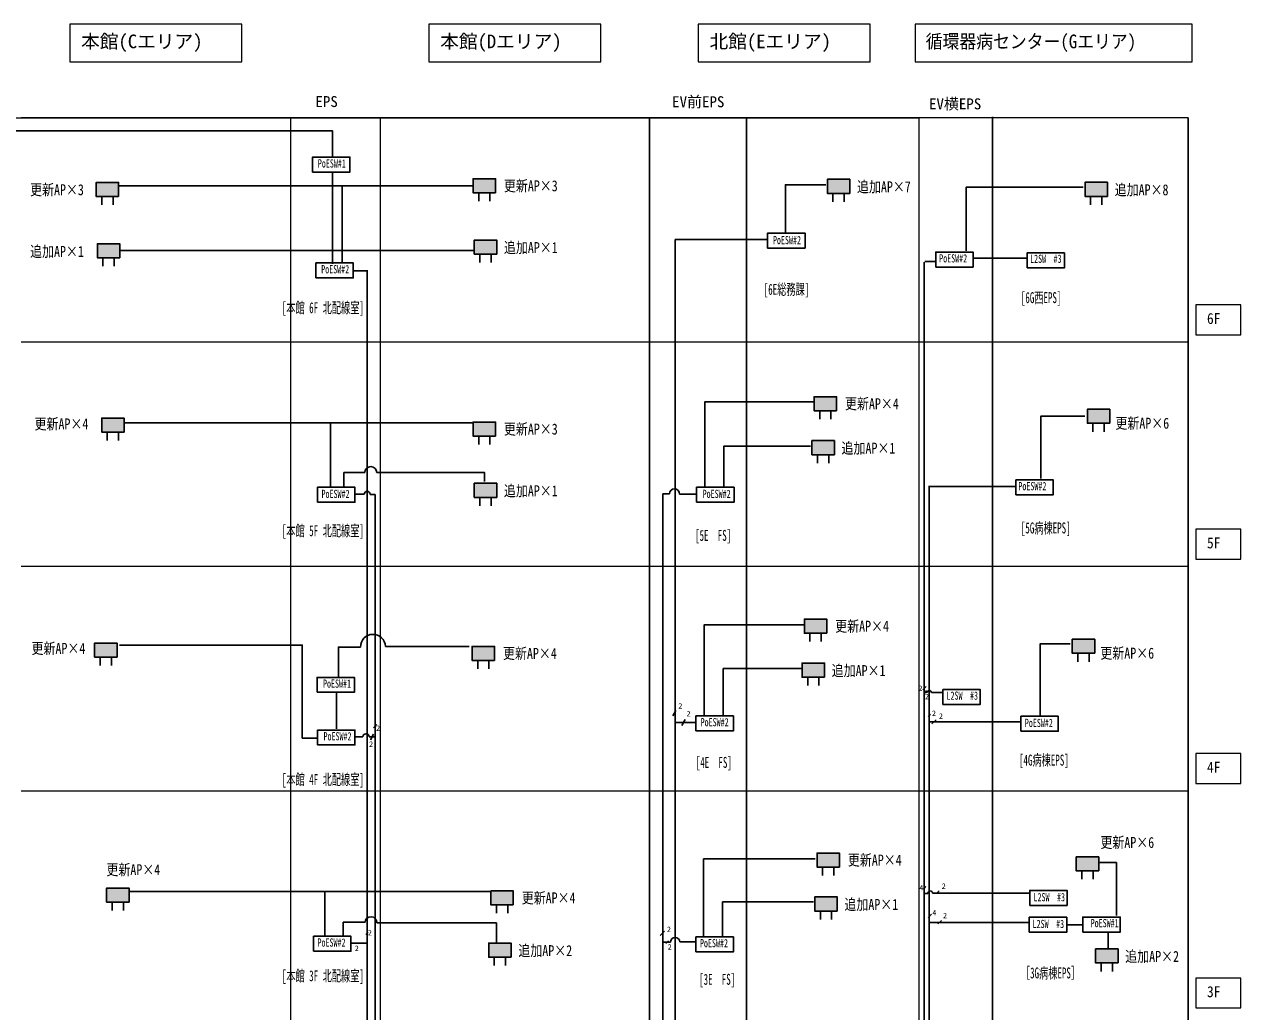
# Model space of a CAD drawing. Units: millimetres, scale not verified. Extents: x -207 to 210, y -148 to 147.
# Drawn here: x -2 to 160.6, y -28.7 to 103.3 of the extents above; entities that cross this region are included whole.
import ezdxf
from ezdxf.enums import TextEntityAlignment as Align

# ---------------------------------------------------------------- set-up
doc = ezdxf.new("R2010")
doc.units = ezdxf.units.MM
doc.header["$LTSCALE"] = 0.5
for name, color, linetype in [('0-0_0', 5, 'Continuous'), ('0-7_1AP', 7, 'Continuous'), ('0-9_0AP', 7, 'Continuous')]:
    doc.layers.add(name, color=color, linetype=linetype)
doc.layers.add('0-4__KUTAI', color=7, linetype='Continuous', lineweight=18)
doc.styles.add('ＭＳ ゴシック', font='')
doc.styles.get('ＭＳ ゴシック').set_extended_font_data('MS Gothic')

# ---------------------------------------------------------------- blocks, each defined once
blk = doc.blocks.new('U12')
at = {"layer": '0-0_0', "color": 7}
for points in [[(-2, -1.25), (-2, 1.25), (2, -1.25)], [(2, -1.25), (-2, 1.25), (2, 1.25)]]:
    blk.add_solid(points, dxfattribs=at)
blk = doc.blocks.new('A01')
at = {"layer": '0-0_0', "color": 7}
for p, q in [((-1, -1.25), (-1, -2.75)), ((1, -1.25), (1, -2.75))]:
    blk.add_line(p, q, dxfattribs=at)
blk.add_lwpolyline([(2, -1.25), (-2, -1.25), (-2, 1.25), (2, 1.25)], close=True, dxfattribs=at)
at = {"layer": '0-0_0'}
blk.add_blockref('U12', (0, 0), dxfattribs=at)

msp = doc.modelspace()

# ---------------------------------------------------------------- linework, layer by layer
at = {"layer": '0-0_0', "color": 7}
for p, q in [((94.5481, 90.8082), (94.5481, -89.1154)), ((127.408, -89.1154), (127.408, 90.9483))]:
    msp.add_line(p, q, dxfattribs=at)
at = {"layer": '0-0_0'}
for p, q in [((39.2118, 71.3079), (39.2118, 83.5724)), ((84.9828, 74.5493), (84.9828, -80.1138)), ((85.0195, 74.5534), (97.3507, 74.5534)), ((10.7439, 73.0983), (58.0114, 73.0983)), ((118.3065, -81.1214), (118.3065, 71.5392)), ((118.375, 71.5873), (119.7676, 71.5873)), ((124.8718, 72.034), (131.944, 72.034)), ((43.7607, 70.3496), (42.0004, 70.3496)), ((43.8154, -95.2342), (43.8154, 70.4547)), ((130.5102, 41.5464), (118.932, 41.5464)), ((118.963, -70.2038), (118.963, 41.6061)), ((42.2351, 40.4969), (43.4386, 40.4969)), ((44.9094, 40.4695), (44.2272, 40.4695)), ((44.9094, 40.4695), (44.9094, -83.5829)), ((83.3459, -66.4223), (83.3459, 40.5564)), ((84.2393, 40.5564), (83.3641, 40.5564)), ((87.8496, 40.5199), (85.5886, 40.5199)), ((118.558, 14.7827), (118.117, 14.3416)), ((39.7328, 9.1387), (39.7328, 14.0624)), ((118.302, 14.0134), (118.7264, 14.0134)), ((118.6127, 14.2356), (118.4044, 13.8749)), ((119.2569, 13.9869), (120.7689, 13.9869)), ((85.0963, 11.5994), (84.6788, 10.8763)), ((85.0051, 9.9604), (87.7766, 9.9604)), ((86.3544, 10.3959), (85.8895, 9.5906)), ((119.105, 11.1177), (118.8845, 10.7358)), ((131.1932, 10.0612), (118.9652, 10.0612)), ((119.8708, 10.3519), (119.3211, 9.8021)), ((44.6967, 8.4148), (44.2686, 7.6733)), ((45.1343, 9.7276), (44.6685, 9.2619)), ((42.2351, 8.0593), (43.2745, 8.0593)), ((44.095, 8.0593), (44.8608, 8.0593)), ((118.4486, -11.884), (118.1751, -12.3577)), ((118.2976, -12.8733), (118.7751, -12.8733)), ((132.3824, -12.8468), (119.4117, -12.8468)), ((120.3085, -12.5404), (119.9518, -12.897)), ((119.2691, -15.6584), (118.8034, -16.1241)), ((45.1282, -16.8264), (61.1447, -16.8264)), ((61.1447, -16.8264), (61.1447, -19.4225)), ((132.263, -16.746), (119.0138, -16.746)), ((120.582, -16.4789), (120.1162, -16.9446)), ((43.9309, -18.033), (43.7104, -18.415)), ((83.5647, -17.9391), (83.0149, -18.4888)), ((83.3641, -19.3958), (84.3852, -19.3958)), ((84.1117, -19.1972), (83.7551, -19.5538)), ((85.6251, -19.3593), (87.8131, -19.3593)), ((142.8581, -18.0769), (142.8581, -20.2103)), ((41.7428, -19.5373), (43.7121, -19.5373))]:
    msp.add_line(p, q, dxfattribs=at)
at = {"layer": '0-0_0', "color": 134}
for p, q in [((10.6302, 81.7111), (57.8917, 81.7111)), ((40.4969, 71.4547), (40.4969, 81.6291)), ((11.3003, 50.0256), (57.8507, 50.0256)), ((38.9242, 41.4376), (38.9242, 50.0256)), ((46.2679, 20.1499), (57.4581, 20.1499)), ((12.0479, -12.6251), (60.3305, -12.6251)), ((38.1949, -18.5692), (38.1949, -12.6615)), ((137.2756, -17.08), (139.4241, -17.08))]:
    msp.add_line(p, q, dxfattribs=at)
for points in [[(-71.9954, 85.4855), (-71.9954, 89.0957), (39.184, 89.0957), (39.184, 85.4855)], [(103.5715, 52.8291), (88.9664, 52.8291), (88.9664, 41.4239)], [(133.8737, 42.5863), (133.8737, 50.9118), (139.7822, 50.9118)], [(102.2587, 23.0444), (88.8843, 23.0444), (88.8843, 10.9829)], [(37.1367, 7.8854), (35.1672, 7.8854), (35.1672, 20.3289), (10.7277, 20.3289)], [(40.0014, 15.9424), (40.0014, 20.0604), (42.9556, 20.0604)], [(133.7842, 10.806), (133.7842, 20.4744), (137.8127, 20.4744)], [(103.7356, -8.2581), (88.8023, -8.2581), (88.8023, -18.5966)], [(141.6621, -8.7545), (143.9897, -8.7545), (143.9897, -15.8267)]]:
    msp.add_lwpolyline(points, dxfattribs=at)
at = {"layer": '0-0_0', "color": 7}
for points in [[(36.5328, 83.5571), (41.5328, 83.5571), (41.5328, 85.5571), (36.5328, 85.5571)], [(97.3629, 73.3964), (102.3629, 73.3964), (102.3629, 75.3964), (97.3629, 75.3964)], [(119.8338, 70.8645), (124.8338, 70.8645), (124.8338, 72.8645), (119.8338, 72.8645)], [(132.0353, 70.7584), (137.0353, 70.7584), (137.0353, 72.7584), (132.0353, 72.7584)], [(36.9804, 69.4127), (41.9804, 69.4127), (41.9804, 71.4127), (36.9804, 71.4127)], [(130.5499, 40.4138), (135.5499, 40.4138), (135.5499, 42.4138), (130.5499, 42.4138)], [(37.2042, 39.4229), (42.2042, 39.4229), (42.2042, 41.4229), (37.2042, 41.4229)], [(87.8736, 39.4229), (92.8736, 39.4229), (92.8736, 41.4229), (87.8736, 41.4229)], [(37.1335, 14.0113), (42.1335, 14.0113), (42.1335, 16.0113), (37.1335, 16.0113)], [(120.7843, 12.3864), (125.7843, 12.3864), (125.7843, 14.3864), (120.7843, 14.3864)], [(87.7841, 8.8511), (92.7841, 8.8511), (92.7841, 10.8511), (87.7841, 10.8511)], [(131.2087, 8.8055), (136.2087, 8.8055), (136.2087, 10.8055), (131.2087, 10.8055)], [(37.2042, 6.9712), (42.2042, 6.9712), (42.2042, 8.9712), (37.2042, 8.9712)], [(132.3979, -14.4768), (137.3979, -14.4768), (137.3979, -12.4768), (132.3979, -12.4768)], [(132.3382, -18.0576), (137.3382, -18.0576), (137.3382, -16.0576), (132.3382, -16.0576)], [(139.4889, -18.0473), (144.4889, -18.0473), (144.4889, -16.0473), (139.4889, -16.0473)], [(36.6671, -20.6016), (41.6671, -20.6016), (41.6671, -18.6016), (36.6671, -18.6016)], [(87.7841, -20.6911), (92.7841, -20.6911), (92.7841, -18.6911), (87.7841, -18.6911)]]:
    msp.add_lwpolyline(points, close=True, dxfattribs=at)
at = {"layer": '0-0_0'}
for points in [[(99.7379, 75.4752), (99.7379, 81.8752), (105.1533, 81.8752)], [(123.8871, 73.0188), (123.8871, 81.5233), (139.5534, 81.5233)], [(103.0792, 46.9214), (91.51, 46.9214), (91.51, 41.3419)], [(40.7337, 41.5866), (40.7337, 43.3771), (43.5089, 43.3771)], [(45.1203, 43.3771), (59.5333, 43.3771), (59.5333, 42.2133)], [(102.0125, 17.1778), (91.4279, 17.1778), (91.4279, 10.7778)], [(103.4895, -14.0017), (91.3459, -14.0017), (91.3459, -18.6786)], [(43.548, -16.7385), (40.6306, -16.7385), (40.6306, -18.5254)]]:
    msp.add_lwpolyline(points, dxfattribs=at)
for centre, radius, start, end in [((44.3146, 43.3771), 0.8057, 0, 180), ((43.8329, 40.4832), 0.3945, 358.01366, 178.01366), ((84.914, 40.5381), 0.6749, 358.45184, 178.45184), ((118.9917, 14.0002), 0.2656, 357.13759, 177.13759), ((43.6847, 8.0593), 0.4103, 0, 180), ((119.0934, -12.8601), 0.3186, 2.38594, 182.38594), ((44.3381, -16.7824), 0.7913, 356.81551, 176.81551), ((85.0051, -19.3775), 0.6202, 1.68468, 181.68468)]:
    msp.add_arc(centre, radius, start, end, dxfattribs=at)
at = {"layer": '0-0_0', "color": 134}
msp.add_arc((44.6117, 20.1051), 1.6568, 1.54816, 181.54816, dxfattribs=at)
at = {"layer": '0-4__KUTAI'}
for p, q in [((27.09, 103.3148), (4.09, 103.3148)), ((4.09, 103.3148), (4.09, 98.3148)), ((27.09, 98.3148), (27.09, 103.3148)), ((75.09, 103.3148), (52.09, 103.3148)), ((52.09, 103.3148), (52.09, 98.3148)), ((75.09, 98.3148), (75.09, 103.3148)), ((111.09, 103.3148), (88.09, 103.3148)), ((88.09, 103.3148), (88.09, 98.3148)), ((111.09, 98.3148), (111.09, 103.3148)), ((154.09, 103.3148), (117.09, 103.3148)), ((117.09, 103.3148), (117.09, 98.3148)), ((154.09, 98.3148), (154.09, 103.3148)), ((4.09, 98.3148), (27.09, 98.3148)), ((52.09, 98.3148), (75.09, 98.3148)), ((88.09, 98.3148), (111.09, 98.3148)), ((117.09, 98.3148), (154.09, 98.3148)), ((-86.41, 90.8148), (81.59, 90.8148)), ((33.59, 90.8148), (-2.41, 90.8148)), ((45.59, 90.8148), (33.59, 90.8148)), ((33.59, 90.8148), (33.59, -89.1852)), ((45.59, 90.8148), (45.59, -89.1852)), ((81.59, 90.8148), (45.59, 90.8148)), ((81.59, 90.8148), (117.59, 90.8148)), ((81.59, -119.1852), (81.59, 90.8148)), ((81.59, 90.8148), (81.59, -119.1852)), ((81.59, 90.8148), (81.59, -119.1852)), ((117.59, 90.8148), (81.59, 90.8148)), ((117.59, 90.8148), (117.59, -119.1852)), ((117.59, 90.8148), (117.59, -119.1852)), ((153.59, 90.8148), (117.59, 90.8148)), ((117.59, 90.8148), (117.59, -119.1852)), ((153.59, 90.8148), (117.59, 90.8148)), ((153.59, -119.1852), (153.59, 90.8148)), ((153.59, 90.8148), (153.59, -119.1852)), ((154.59, 65.8148), (154.59, 61.8148)), ((160.59, 65.8148), (154.59, 65.8148)), ((160.59, 61.8148), (160.59, 65.8148)), ((154.59, 61.8148), (160.59, 61.8148)), ((33.59, 60.8148), (-2.41, 60.8148)), ((45.59, 60.8148), (33.59, 60.8148)), ((81.59, 60.8148), (45.59, 60.8148)), ((117.59, 60.8148), (81.59, 60.8148)), ((153.59, 60.8148), (117.59, 60.8148)), ((154.59, 35.8148), (154.59, 31.8148)), ((160.59, 35.8148), (154.59, 35.8148)), ((160.59, 31.8148), (160.59, 35.8148)), ((154.59, 31.8148), (160.59, 31.8148)), ((33.59, 30.8148), (-2.41, 30.8148)), ((45.59, 30.8148), (33.59, 30.8148)), ((81.59, 30.8148), (45.59, 30.8148)), ((117.59, 30.8148), (81.59, 30.8148)), ((153.59, 30.8148), (117.59, 30.8148)), ((154.59, 5.8148), (154.59, 1.8148)), ((160.59, 5.8148), (154.59, 5.8148)), ((160.59, 1.8148), (160.59, 5.8148)), ((154.59, 1.8148), (160.59, 1.8148)), ((33.59, 0.8148), (-2.41, 0.8148)), ((45.59, 0.8148), (33.59, 0.8148)), ((81.59, 0.8148), (45.59, 0.8148)), ((117.59, 0.8148), (81.59, 0.8148)), ((153.59, 0.8148), (117.59, 0.8148)), ((154.59, -24.1852), (154.59, -28.1852)), ((160.59, -24.1852), (154.59, -24.1852)), ((160.59, -28.1852), (160.59, -24.1852)), ((154.59, -28.1852), (160.59, -28.1852))]:
    msp.add_line(p, q, dxfattribs=at)

# ---------------------------------------------------------------- block references
at = {"layer": '0-9_0AP', "xscale": 0.75, "yscale": 0.75}
for p in [(9.1157, 81.2326), (59.4919, 81.7252), (106.8452, 81.6555), (141.2888, 81.2527), (9.2752, 73.0371), (59.6515, 73.5298), (105.0823, 52.5959), (9.8516, 49.7302), (141.5966, 50.9097), (59.4919, 49.2085), (104.7791, 46.7167), (59.6515, 41.0131), (103.7694, 22.8524), (8.9092, 19.6621), (59.3687, 19.2168), (139.583, 20.1681), (103.4663, 16.9731), (105.4652, -8.4092), (140.1202, -8.9265), (10.5104, -13.1009), (61.872, -13.4704), (105.162, -14.2884), (61.5823, -20.4626), (142.6982, -21.2354)]:
    msp.add_blockref('A01', p, dxfattribs=at)

# ---------------------------------------------------------------- texts
at = {"layer": '0-0_0', "color": 7, "style": 'ＭＳ ゴシック'}
for s, height, p in [('EV前EPS', 1.466, (84.5991, 91.789)), ('EV横EPS', 1.466, (118.9303, 91.5088)), ('2', 0.7331, (117.5187, 13.9621)), ('2', 0.7331, (118.3939, 12.8681)), ('2', 0.7331, (85.4245, 11.5994)), ('2', 0.7331, (86.5185, 10.5601)), ('2', 0.7331, (119.3238, 10.6254)), ('2', 0.7331, (120.2538, 10.2425)), ('2', 0.7331, (45.0249, 8.6336)), ('2', 0.7331, (44.095, 6.5003)), ('4', 0.7331, (117.6281, -12.7045)), ('2', 0.7331, (120.6367, -12.4857)), ('4', 0.7331, (119.3785, -16.0413)), ('2', 0.7331, (120.8008, -16.4242)), ('2', 0.7331, (43.9309, -18.7168)), ('2', 0.7331, (83.8929, -18.2673)), ('2', 0.7331, (42.1804, -20.7954)), ('2', 0.7331, (84.0023, -20.6194))]:
    msp.add_text(s, height=height, dxfattribs=at).set_placement(p, align=Align.BOTTOM_LEFT)
for s, height, width, p in [('PoESW#1', 1.1, 0.65, (37.2423, 83.841)), ('PoESW#2', 1.1, 0.65, (98.0725, 73.5907)), ('PoESW#2', 1.1, 0.65, (120.2914, 71.1483)), ('L2SW\u3000#3', 1.1, 0.65, (132.4399, 71.0952)), ('PoESW#2', 1.1, 0.65, (37.69, 69.6965)), ('PoESW#2', 1.1, 0.65, (37.7347, 39.6619)), ('PoESW#2', 1.1, 0.65, (88.6727, 39.6619)), ('PoESW#2', 1.1, 0.65, (130.8749, 40.6976)), ('[5E\u3000FS]', 1.466, 0.6, (87.6684, 33.8177)), ('PoESW#1', 1.1, 0.65, (37.9325, 14.2952)), ('L2SW\u3000#3', 1.1, 0.65, (121.2728, 12.6872)), ('PoESW#2', 1.1, 0.65, (88.4041, 9.135)), ('PoESW#2', 1.1, 0.65, (131.7396, 9.04)), ('PoESW#2', 1.1, 0.65, (38.0033, 7.255)), ('[4E\u3000FS]', 1.466, 0.6, (87.758, 3.4698)), ('L2SW\u3000#3', 1.1, 0.65, (132.8979, -14.2526)), ('L2SW\u3000#3', 1.1, 0.65, (132.7785, -17.8335)), ('PoESW#1', 1.1, 0.65, (140.5366, -17.7171)), ('PoESW#2', 1.1, 0.65, (37.1976, -20.3177)), ('PoESW#2', 1.1, 0.65, (88.3146, -20.4073)), ('[3E\u3000FS]', 1.466, 0.6, (88.2056, -25.5353))]:
    msp.add_text(s, height=height, dxfattribs=dict(at, width=width)).set_placement(p, align=Align.BOTTOM_LEFT)
at = {"layer": '0-4__KUTAI', "style": 'ＭＳ ゴシック'}
for s, height, p in [('本館(Cエリア)', 1.833, (5.59, 99.5648)), ('本館(Dエリア)', 1.833, (53.59, 99.5648)), ('北館(Eエリア)', 1.833, (89.59, 99.5648)), ('EPS', 1.466, (36.9233, 91.8148))]:
    msp.add_text(s, height=height, dxfattribs=at).set_placement(p, align=Align.BOTTOM_LEFT)
at = {"layer": '0-4__KUTAI', "style": 'ＭＳ ゴシック', "width": 0.9}
for s, height, p in [('循環器病センター(Gエリア)', 1.833, (118.49, 99.5648)), ('6F', 1.466, (156.09, 62.8148)), ('5F', 1.466, (156.09, 32.8148)), ('4F', 1.466, (156.09, 2.8148)), ('3F', 1.466, (156.09, -27.1852))]:
    msp.add_text(s, height=height, dxfattribs=at).set_placement(p, align=Align.BOTTOM_LEFT)
at = {"layer": '0-7_1AP', "style": 'ＭＳ ゴシック', "width": 0.6}
for s, p in [('[6E総務課]', (96.8446, 66.7146)), ('[6G西EPS]', (131.2088, 65.6061)), ('[本館 6F 北配線室]', (32.4259, 64.2575)), ('[本館 5F 北配線室]', (32.4259, 34.4433)), ('[5G病棟EPS]', (131.2088, 34.8138)), ('[4G病棟EPS]', (130.9625, 3.7751)), ('[本館 4F 北配線室]', (32.4259, 1.1862)), ('［3G病棟EPS］', (131.2088, -24.677)), ('[本館 3F 北配線室]', (32.4259, -25.0651))]:
    msp.add_text(s, height=1.466, dxfattribs=at).set_placement(p, align=Align.BOTTOM_LEFT)
at = {"layer": '0-9_0AP', "style": 'ＭＳ ゴシック', "width": 0.8}
for s, p in [('更新AP×3', (-1.2165, 80.0287)), ('更新AP×3', (62.1149, 80.5504)), ('追加AP×7', (109.3086, 80.4238)), ('追加AP×8', (143.7521, 80.021)), ('追加AP×1', (-1.2165, 71.7764)), ('追加AP×1', (62.1149, 72.2981)), ('更新AP×4', (107.7052, 51.4211)), ('更新AP×4', (-0.6225, 48.7231)), ('更新AP×6', (143.8466, 48.816)), ('更新AP×3', (62.1149, 48.0337)), ('追加AP×1', (107.2425, 45.485)), ('追加AP×1', (62.1149, 39.7814)), ('更新AP×4', (106.3924, 21.6776)), ('更新AP×4', (-1.0254, 18.7109)), ('更新AP×4', (61.9917, 18.042)), ('更新AP×6', (141.833, 18.0743)), ('追加AP×1', (105.9297, 15.7414)), ('更新AP×6', (141.8412, -7.2326)), ('更新AP×4', (108.0881, -9.584)), ('更新AP×4', (8.9846, -10.8746)), ('更新AP×4', (64.495, -14.6452)), ('追加AP×1', (107.6254, -15.5201)), ('追加AP×2', (64.0457, -21.6943)), ('追加AP×2', (145.1616, -22.4671))]:
    msp.add_text(s, height=1.466, dxfattribs=at).set_placement(p, align=Align.BOTTOM_LEFT)

doc.saveas('drawing.dxf')
